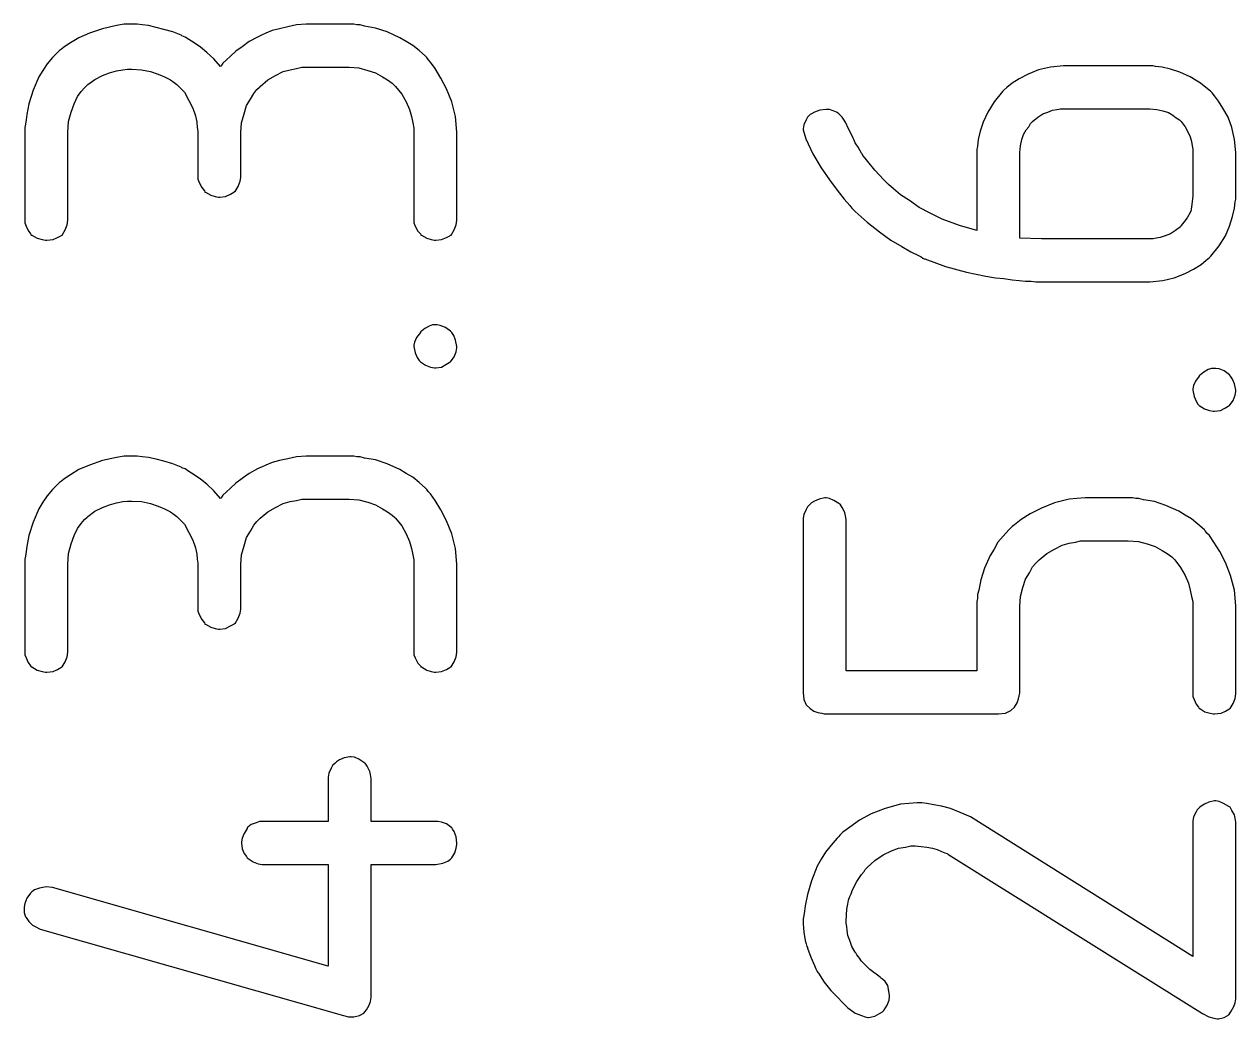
# Model space of a CAD drawing. Header units: inches. Extents: x 0 to 594, y -420 to 0.
# Drawn here: x 161.563 to 165.062, y -63.468 to -60.595 of the extents above; entities that cross this region are included whole.
import ezdxf

# ---------------------------------------------------------------- set-up
doc = ezdxf.new("R2010")
doc.units = ezdxf.units.IN
doc.header["$MEASUREMENT"] = 0

msp = doc.modelspace()

# ---------------------------------------------------------------- linework, layer by layer
at = {"color": 18, "true_color": 0x000000}
for p, q in [((161.7885, -60.6075), (161.7514, -60.6205)), ((161.8292, -60.5982), (161.7885, -60.6075)), ((161.8514, -60.5945), (161.8292, -60.5982)), ((161.8755, -60.5945), (161.8514, -60.5945)), ((161.8792, -60.5945), (161.8755, -60.5945)), ((161.8884, -60.5945), (161.8792, -60.5945)), ((161.9033, -60.5964), (161.8884, -60.5945)), ((161.9218, -60.5982), (161.9033, -60.5964)), ((161.944, -60.6038), (161.9218, -60.5982)), ((161.9662, -60.6094), (161.944, -60.6038)), ((161.9921, -60.6168), (161.9662, -60.6094)), ((162.0162, -60.626), (161.9921, -60.6168)), ((162.2791, -60.6131), (162.2606, -60.6205)), ((162.2995, -60.6075), (162.2791, -60.6131)), ((162.3236, -60.602), (162.2995, -60.6075)), ((162.3495, -60.5964), (162.3236, -60.602)), ((162.3773, -60.5945), (162.3495, -60.5964)), ((162.5013, -60.5945), (162.3773, -60.5945)), ((162.5032, -60.5945), (162.5013, -60.5945)), ((162.5069, -60.5945), (162.5032, -60.5945)), ((162.5143, -60.5945), (162.5069, -60.5945)), ((162.5236, -60.5964), (162.5143, -60.5945)), ((162.5328, -60.5964), (162.5236, -60.5964)), ((162.5458, -60.6001), (162.5328, -60.5964)), ((162.5773, -60.6057), (162.5458, -60.6001)), ((162.6106, -60.6168), (162.5773, -60.6057)), ((162.6476, -60.6334), (162.6106, -60.6168)), ((161.6959, -60.6482), (161.6774, -60.6612)), ((161.7199, -60.6334), (161.6959, -60.6482)), ((161.7514, -60.6205), (161.7199, -60.6334)), ((162.0181, -60.6279), (162.0162, -60.626)), ((162.0273, -60.6316), (162.0181, -60.6279)), ((162.0384, -60.639), (162.0273, -60.6316)), ((162.0532, -60.6482), (162.0384, -60.639)), ((162.0718, -60.6612), (162.0532, -60.6482)), ((162.2125, -60.6445), (162.1921, -60.6594)), ((162.2366, -60.6316), (162.2125, -60.6445)), ((162.2403, -60.6297), (162.2366, -60.6316)), ((162.2477, -60.626), (162.2403, -60.6297)), ((162.2606, -60.6205), (162.2477, -60.626)), ((162.6661, -60.6445), (162.6476, -60.6334)), ((162.6847, -60.6556), (162.6661, -60.6445)), ((161.6607, -60.6742), (161.644, -60.6908)), ((161.6625, -60.6723), (161.6607, -60.6742)), ((161.6644, -60.6705), (161.6625, -60.6723)), ((161.67, -60.6668), (161.6644, -60.6705)), ((161.6774, -60.6612), (161.67, -60.6668)), ((162.0903, -60.676), (162.0718, -60.6612)), ((162.1106, -60.6945), (162.0903, -60.676)), ((162.1588, -60.6871), (162.1458, -60.6982)), ((162.1736, -60.6723), (162.1588, -60.6871)), ((162.1921, -60.6594), (162.1736, -60.6723)), ((162.7032, -60.6705), (162.6847, -60.6556)), ((162.7217, -60.6871), (162.7032, -60.6705)), ((162.7235, -60.689), (162.7217, -60.6871)), ((161.6292, -60.7093), (161.6163, -60.7279)), ((161.644, -60.6908), (161.6292, -60.7093)), ((162.1292, -60.7168), (162.1106, -60.6945)), ((162.131, -60.7149), (162.1292, -60.7168)), ((162.1366, -60.7075), (162.131, -60.7149)), ((162.1458, -60.6982), (162.1366, -60.7075)), ((162.331, -60.726), (162.3495, -60.7223)), ((162.3495, -60.7223), (162.3643, -60.7186)), ((162.3643, -60.7186), (162.3736, -60.7186)), ((162.3736, -60.7186), (162.3773, -60.7186)), ((162.3773, -60.7186), (162.5013, -60.7186)), ((162.5013, -60.7186), (162.5291, -60.7205)), ((162.5291, -60.7205), (162.555, -60.7279)), ((162.7254, -60.6908), (162.7235, -60.689)), ((162.7291, -60.6964), (162.7254, -60.6908)), ((162.7365, -60.7038), (162.7291, -60.6964)), ((162.7495, -60.7223), (162.7365, -60.7038)), ((162.7661, -60.7501), (162.7495, -60.7223)), ((164.5273, -60.7186), (164.4921, -60.726)), ((164.5643, -60.7149), (164.5273, -60.7186)), ((164.8143, -60.7149), (164.5643, -60.7149)), ((164.8162, -60.7149), (164.8143, -60.7149)), ((164.818, -60.7149), (164.8162, -60.7149)), ((164.8236, -60.7149), (164.818, -60.7149)), ((164.831, -60.7167), (164.8236, -60.7149)), ((164.8495, -60.7186), (164.831, -60.7167)), ((164.8736, -60.7242), (164.8495, -60.7186)), ((161.6051, -60.7464), (161.5885, -60.7853)), ((161.6163, -60.7279), (161.6051, -60.7464)), ((161.7459, -60.7686), (161.7662, -60.7538)), ((161.7662, -60.7538), (161.7885, -60.7427)), ((161.7885, -60.7427), (161.8088, -60.7353)), ((161.8088, -60.7353), (161.8292, -60.7297)), ((161.8292, -60.7297), (161.8477, -60.726)), ((161.8477, -60.726), (161.8607, -60.7242)), ((161.8607, -60.7242), (161.8699, -60.7242)), ((161.8699, -60.7242), (161.8736, -60.7242)), ((161.8736, -60.7242), (161.9014, -60.726)), ((161.9014, -60.726), (161.9273, -60.7316)), ((161.9273, -60.7316), (161.9496, -60.739)), ((161.9496, -60.739), (161.9681, -60.7464)), ((161.9681, -60.7464), (161.9847, -60.7556)), ((161.9847, -60.7556), (161.9958, -60.763)), ((162.244, -60.7742), (162.2662, -60.7556)), ((162.2662, -60.7556), (162.2884, -60.7427)), ((162.2884, -60.7427), (162.3106, -60.7316)), ((162.3106, -60.7316), (162.331, -60.726)), ((162.555, -60.7279), (162.5773, -60.7353)), ((162.5773, -60.7353), (162.5976, -60.7464)), ((162.5976, -60.7464), (162.6124, -60.7556)), ((162.6124, -60.7556), (162.6254, -60.7649)), ((162.7828, -60.7816), (162.7661, -60.7501)), ((164.4366, -60.7519), (164.4162, -60.7649)), ((164.4625, -60.739), (164.4366, -60.7519)), ((164.4921, -60.726), (164.4625, -60.739)), ((164.9013, -60.7334), (164.8736, -60.7242)), ((164.931, -60.7464), (164.9013, -60.7334)), ((164.9606, -60.7649), (164.931, -60.7464)), ((161.5885, -60.7853), (161.5755, -60.8241)), ((161.7162, -60.8038), (161.7274, -60.789)), ((161.7274, -60.789), (161.7366, -60.7779)), ((161.7366, -60.7779), (161.744, -60.7705)), ((161.744, -60.7705), (161.7459, -60.7686)), ((161.9958, -60.763), (162.0033, -60.7686)), ((162.0033, -60.7686), (162.0051, -60.7705)), ((162.0051, -60.7705), (162.0255, -60.7908)), ((162.0255, -60.7908), (162.0384, -60.8149)), ((162.2255, -60.7945), (162.2347, -60.7834)), ((162.2347, -60.7834), (162.2421, -60.776)), ((162.2421, -60.776), (162.244, -60.7742)), ((162.6254, -60.7649), (162.6328, -60.7723)), ((162.6328, -60.7723), (162.6347, -60.7742)), ((162.6347, -60.7742), (162.6532, -60.7964)), ((162.7976, -60.8186), (162.7828, -60.7816)), ((164.3884, -60.789), (164.3643, -60.8186)), ((164.3921, -60.7853), (164.3884, -60.789)), ((164.4014, -60.7778), (164.3921, -60.7853)), ((164.4162, -60.7649), (164.4014, -60.7778)), ((164.9902, -60.789), (164.9606, -60.7649)), ((164.9939, -60.7927), (164.9902, -60.789)), ((161.5755, -60.8241), (161.57, -60.8556)), ((161.6977, -60.8482), (161.707, -60.8241)), ((161.707, -60.8241), (161.7162, -60.8038)), ((162.0384, -60.8149), (162.0495, -60.8371)), ((162.2051, -60.8297), (162.2162, -60.8112)), ((162.2162, -60.8112), (162.2255, -60.7945)), ((162.6532, -60.7964), (162.6661, -60.8186)), ((162.6661, -60.8186), (162.6754, -60.8408)), ((162.8087, -60.8612), (162.7976, -60.8186)), ((164.3643, -60.8186), (164.3458, -60.8482)), ((165.0013, -60.8019), (164.9939, -60.7927)), ((165.0124, -60.8167), (165.0013, -60.8019)), ((165.0254, -60.8371), (165.0124, -60.8167)), ((161.57, -60.8556), (161.5681, -60.8704)), ((161.6903, -60.876), (161.6977, -60.8482)), ((162.0495, -60.8371), (162.057, -60.8593)), ((162.057, -60.8593), (162.0607, -60.8778)), ((162.1903, -60.8797), (162.1977, -60.8538)), ((162.1977, -60.8538), (162.2051, -60.8297)), ((162.6754, -60.8408), (162.681, -60.8612)), ((162.681, -60.8612), (162.6847, -60.8797)), ((162.8106, -60.8834), (162.8087, -60.8612)), ((163.8329, -60.8556), (163.8255, -60.863)), ((163.8366, -60.8538), (163.8329, -60.8556)), ((163.8459, -60.8482), (163.8366, -60.8538)), ((163.8607, -60.8427), (163.8459, -60.8482)), ((163.8792, -60.8408), (163.8607, -60.8427)), ((163.8811, -60.8408), (163.8792, -60.8408)), ((163.8885, -60.8408), (163.8811, -60.8408)), ((163.8996, -60.8445), (163.8885, -60.8408)), ((163.9088, -60.8482), (163.8996, -60.8445)), ((163.9107, -60.8501), (163.9088, -60.8482)), ((163.9162, -60.8538), (163.9107, -60.8501)), ((163.9255, -60.863), (163.9162, -60.8538)), ((164.3458, -60.8482), (164.3329, -60.8778)), ((164.4903, -60.863), (164.5051, -60.8538)), ((164.5051, -60.8538), (164.5199, -60.8482)), ((164.5199, -60.8482), (164.5328, -60.8427)), ((164.5328, -60.8427), (164.5458, -60.8408)), ((164.5458, -60.8408), (164.5551, -60.839)), ((164.5551, -60.839), (164.5625, -60.839)), ((164.5625, -60.839), (164.5643, -60.839)), ((164.5643, -60.839), (164.8143, -60.839)), ((164.8143, -60.839), (164.8347, -60.8408)), ((164.8347, -60.8408), (164.8513, -60.8445)), ((164.8513, -60.8445), (164.868, -60.8501)), ((164.868, -60.8501), (164.881, -60.8575)), ((164.881, -60.8575), (164.8902, -60.8649)), ((165.0402, -60.863), (165.0254, -60.8371)), ((161.5663, -60.8834), (161.5644, -60.8927)), ((161.5644, -60.8927), (161.5644, -61.1686)), ((161.5644, -60.8927), (161.5644, -60.8927)), ((161.5681, -60.8704), (161.5663, -60.8834)), ((161.6885, -60.9075), (161.6903, -60.876)), ((162.0607, -60.8778), (162.0625, -60.8927)), ((162.0625, -60.8927), (162.0644, -60.9038)), ((162.1884, -60.9075), (162.1903, -60.8797)), ((162.6847, -60.8797), (162.6884, -60.8945)), ((162.6884, -60.8945), (162.6884, -61.1686)), ((162.8124, -60.9075), (162.8106, -60.8834)), ((163.8144, -60.8852), (163.8126, -60.8964)), ((163.8126, -60.8964), (163.8126, -60.9001)), ((163.8126, -60.8964), (163.8126, -60.8964)), ((163.8218, -60.8704), (163.8144, -60.8852)), ((163.8255, -60.863), (163.8218, -60.8704)), ((163.9348, -60.8778), (163.9255, -60.863)), ((163.9348, -60.8797), (163.9348, -60.8778)), ((163.9366, -60.8815), (163.9348, -60.8797)), ((163.9422, -60.8927), (163.9366, -60.8815)), ((163.9496, -60.9075), (163.9422, -60.8927)), ((164.3329, -60.8778), (164.3236, -60.9038)), ((164.4569, -60.9001), (164.4643, -60.8908)), ((164.4643, -60.8908), (164.4699, -60.8815)), ((164.4699, -60.8815), (164.4736, -60.8778)), ((164.4736, -60.8778), (164.4754, -60.876)), ((164.4754, -60.876), (164.4903, -60.863)), ((164.8902, -60.8649), (164.8995, -60.8704)), ((164.8995, -60.8704), (164.9032, -60.8741)), ((164.9032, -60.8741), (164.905, -60.876)), ((164.905, -60.876), (164.9161, -60.8908)), ((164.9161, -60.8908), (164.9235, -60.9056)), ((165.0513, -60.8927), (165.0402, -60.863)), ((165.0587, -60.9278), (165.0513, -60.8927)), ((161.6885, -61.1612), (161.6885, -60.9075)), ((162.0644, -60.9038), (162.0644, -61.0426)), ((162.1884, -61.0371), (162.1884, -60.9075)), ((162.8124, -61.1612), (162.8124, -60.9075)), ((163.8126, -60.9001), (163.82, -60.926)), ((163.82, -60.926), (163.8403, -60.9686)), ((163.957, -60.9241), (163.9496, -60.9075)), ((163.9588, -60.9278), (163.957, -60.9241)), ((163.9625, -60.9371), (163.9588, -60.9278)), ((164.3181, -60.9278), (164.3162, -60.9482)), ((164.3236, -60.9038), (164.3181, -60.9278)), ((164.4403, -60.9463), (164.444, -60.9278)), ((164.444, -60.9278), (164.4495, -60.913)), ((164.4495, -60.913), (164.4569, -60.9001)), ((164.9235, -60.9056), (164.931, -60.9204)), ((164.931, -60.9204), (164.9347, -60.9334)), ((165.0624, -60.9649), (165.0587, -60.9278)), ((163.9718, -60.9501), (163.9625, -60.9371)), ((163.9811, -60.9667), (163.9718, -60.9501)), ((163.9829, -60.9686), (163.9811, -60.9667)), ((164.3162, -60.9482), (164.3144, -60.9556)), ((164.3144, -60.9556), (164.3144, -61.1908)), ((164.4384, -60.9649), (164.4403, -60.9463)), ((164.4384, -61.213), (164.4384, -60.9649)), ((164.4403, -60.9463), (164.4403, -60.9463)), ((164.9347, -60.9334), (164.9365, -60.9463)), ((164.9365, -60.9463), (164.9384, -60.9556)), ((164.9384, -60.9556), (164.9384, -61.0908)), ((165.0624, -61.1), (165.0624, -60.9649)), ((163.8403, -60.9686), (163.8644, -61.0093)), ((163.9848, -60.9741), (163.9829, -60.9686)), ((163.9922, -60.9815), (163.9848, -60.9741)), ((163.9996, -60.9908), (163.9922, -60.9815)), ((164.0199, -61.0167), (163.9996, -60.9908)), ((162.1866, -61.0482), (162.1884, -61.0371)), ((163.8644, -61.0093), (163.8885, -61.0445)), ((164.0459, -61.0445), (164.0199, -61.0167)), ((162.0644, -61.0426), (162.0681, -61.0519)), ((162.0681, -61.0519), (162.0755, -61.0667)), ((162.0755, -61.0667), (162.0829, -61.076)), ((162.1718, -61.0778), (162.181, -61.063)), ((162.181, -61.063), (162.1866, -61.0482)), ((163.8885, -61.0445), (163.9107, -61.0741)), ((164.0496, -61.0482), (164.0459, -61.0445)), ((164.0588, -61.0574), (164.0496, -61.0482)), ((164.0736, -61.0704), (164.0588, -61.0574)), ((164.094, -61.0871), (164.0736, -61.0704)), ((162.0829, -61.076), (162.0847, -61.0797)), ((162.0847, -61.0797), (162.0866, -61.0797)), ((162.0866, -61.0797), (162.1014, -61.0889)), ((162.1014, -61.0889), (162.1144, -61.0926)), ((162.1144, -61.0926), (162.1236, -61.0945)), ((162.1236, -61.0945), (162.1255, -61.0945)), ((162.1255, -61.0945), (162.1273, -61.0945)), ((162.1273, -61.0945), (162.144, -61.0926)), ((162.144, -61.0926), (162.1588, -61.0852)), ((162.1588, -61.0852), (162.1681, -61.0797)), ((162.1681, -61.0797), (162.1699, -61.0778)), ((162.1699, -61.0778), (162.1718, -61.0778)), ((163.9107, -61.0741), (163.9311, -61.1)), ((163.9311, -61.1), (163.9477, -61.1186)), ((164.1199, -61.1037), (164.094, -61.0871)), ((164.1477, -61.1241), (164.1199, -61.1037)), ((164.9365, -61.1074), (164.9347, -61.1223)), ((164.9384, -61.0908), (164.9365, -61.1074)), ((165.0587, -61.126), (165.0606, -61.1074)), ((165.0606, -61.1074), (165.0624, -61.1)), ((163.9477, -61.1186), (163.9533, -61.126)), ((163.9533, -61.126), (163.9588, -61.1315)), ((163.9588, -61.1315), (163.9607, -61.1334)), ((163.9607, -61.1334), (163.9625, -61.1352)), ((163.9625, -61.1352), (163.9977, -61.1667)), ((164.1792, -61.1408), (164.1477, -61.1241)), ((164.2144, -61.1574), (164.1792, -61.1408)), ((164.931, -61.1389), (164.9217, -61.1537)), ((164.9328, -61.1352), (164.931, -61.1371)), ((164.931, -61.1371), (164.931, -61.1389)), ((164.9347, -61.1223), (164.9328, -61.1352)), ((165.0532, -61.15), (165.0587, -61.126)), ((161.5644, -61.1686), (161.5681, -61.1778)), ((161.6811, -61.1889), (161.6866, -61.1741)), ((161.6866, -61.1741), (161.6885, -61.1612)), ((162.6884, -61.1686), (162.6921, -61.1778)), ((162.805, -61.1889), (162.8106, -61.1741)), ((162.8106, -61.1741), (162.8124, -61.1612)), ((163.9977, -61.1667), (164.0329, -61.1945)), ((164.2644, -61.176), (164.2144, -61.1574)), ((164.3144, -61.1908), (164.2644, -61.176)), ((164.905, -61.176), (164.9032, -61.1797)), ((164.9124, -61.1667), (164.905, -61.176)), ((164.9217, -61.1537), (164.9124, -61.1667)), ((165.0439, -61.1778), (165.0532, -61.15)), ((161.5681, -61.1778), (161.5737, -61.1908)), ((161.5737, -61.1908), (161.5811, -61.2)), ((161.5811, -61.2), (161.5829, -61.2037)), ((161.5829, -61.2037), (161.5848, -61.2037)), ((161.5848, -61.2037), (161.5996, -61.213)), ((161.6459, -61.2167), (161.6588, -61.2111)), ((161.6588, -61.2111), (161.6681, -61.2056)), ((161.6681, -61.2056), (161.6718, -61.2037)), ((161.6718, -61.2037), (161.6811, -61.1889)), ((162.6921, -61.1778), (162.6995, -61.1926)), ((162.6995, -61.1926), (162.7069, -61.2)), ((162.7069, -61.2), (162.7087, -61.2037)), ((162.7087, -61.2037), (162.7106, -61.2037)), ((162.7106, -61.2037), (162.7254, -61.213)), ((162.768, -61.2167), (162.7828, -61.2111)), ((162.7828, -61.2111), (162.7921, -61.2056)), ((162.7921, -61.2056), (162.7939, -61.2037)), ((162.7939, -61.2037), (162.7958, -61.2037)), ((162.7958, -61.2037), (162.805, -61.1889)), ((164.0329, -61.1945), (164.0662, -61.2185)), ((164.8439, -61.2111), (164.8328, -61.213)), ((164.8587, -61.2056), (164.8439, -61.2111)), ((164.8736, -61.2), (164.8587, -61.2056)), ((164.8884, -61.1908), (164.8736, -61.2)), ((164.9032, -61.1797), (164.8884, -61.1908)), ((165.0143, -61.2352), (165.0328, -61.2056)), ((165.0328, -61.2056), (165.0439, -61.1778)), ((161.5996, -61.213), (161.6144, -61.2167)), ((161.6144, -61.2167), (161.6237, -61.2186)), ((161.6237, -61.2186), (161.6255, -61.2186)), ((161.6255, -61.2186), (161.6274, -61.2186)), ((161.6274, -61.2186), (161.6459, -61.2167)), ((162.7254, -61.213), (162.7384, -61.2167)), ((162.7384, -61.2167), (162.7476, -61.2186)), ((162.7476, -61.2186), (162.7495, -61.2186)), ((162.7495, -61.2186), (162.7513, -61.2186)), ((162.7513, -61.2186), (162.768, -61.2167)), ((164.0662, -61.2185), (164.0977, -61.2371)), ((164.0977, -61.2371), (164.1236, -61.2519)), ((164.5014, -61.2148), (164.4384, -61.213)), ((164.8143, -61.2148), (164.5014, -61.2148)), ((164.8162, -61.2148), (164.8143, -61.2148)), ((164.8236, -61.2148), (164.8162, -61.2148)), ((164.8328, -61.213), (164.8236, -61.2148)), ((164.9902, -61.2648), (165.0143, -61.2352)), ((164.1236, -61.2519), (164.1458, -61.263)), ((164.1458, -61.263), (164.1533, -61.2667)), ((164.1533, -61.2667), (164.1588, -61.2704)), ((164.1588, -61.2704), (164.1625, -61.2722)), ((164.1625, -61.2722), (164.1644, -61.2722)), ((164.1644, -61.2722), (164.2236, -61.2945)), ((164.9624, -61.2889), (164.9772, -61.2759)), ((164.9772, -61.2759), (164.9865, -61.2685)), ((164.9865, -61.2685), (164.9902, -61.2648)), ((164.2236, -61.2945), (164.2847, -61.3111)), ((164.2847, -61.3111), (164.3403, -61.3222)), ((164.8847, -61.3278), (164.9161, -61.3148)), ((164.9161, -61.3148), (164.9402, -61.3019)), ((164.9402, -61.3019), (164.9624, -61.2889)), ((164.3403, -61.3222), (164.368, -61.3278)), ((164.368, -61.3278), (164.3921, -61.3296)), ((164.3921, -61.3296), (164.4162, -61.3333)), ((164.4162, -61.3333), (164.4366, -61.3352)), ((164.4366, -61.3352), (164.4551, -61.337)), ((164.4551, -61.337), (164.4717, -61.337)), ((164.4717, -61.337), (164.4847, -61.3389)), ((164.4847, -61.3389), (164.494, -61.3389)), ((164.494, -61.3389), (164.4995, -61.3389)), ((164.4995, -61.3389), (164.5014, -61.3389)), ((164.5014, -61.3389), (164.8143, -61.3389)), ((164.8143, -61.3389), (164.8513, -61.3352)), ((164.8513, -61.3352), (164.8847, -61.3278)), ((162.7069, -61.4852), (162.6958, -61.5)), ((162.7106, -61.4815), (162.7069, -61.4833)), ((162.7069, -61.4833), (162.7069, -61.4852)), ((162.7198, -61.4741), (162.7106, -61.4815)), ((162.7328, -61.4667), (162.7198, -61.4741)), ((162.7421, -61.463), (162.7328, -61.4667)), ((162.7513, -61.463), (162.7421, -61.463)), ((162.7532, -61.463), (162.7513, -61.463)), ((162.755, -61.463), (162.7532, -61.463)), ((162.7643, -61.4648), (162.755, -61.463)), ((162.7791, -61.4704), (162.7643, -61.4648)), ((162.7939, -61.4815), (162.7791, -61.4704)), ((162.7976, -61.4852), (162.7939, -61.4815)), ((162.8032, -61.4944), (162.7976, -61.4852)), ((162.6902, -61.513), (162.6884, -61.5222)), ((162.6884, -61.5222), (162.6884, -61.5259)), ((162.6884, -61.5222), (162.6884, -61.5222)), ((162.6884, -61.5259), (162.6921, -61.5444)), ((162.6958, -61.5), (162.6902, -61.513)), ((162.8087, -61.5074), (162.8032, -61.4944)), ((162.8124, -61.5259), (162.8087, -61.5074)), ((162.8124, -61.5296), (162.8124, -61.5259)), ((162.6921, -61.5444), (162.6976, -61.5574)), ((162.6976, -61.5574), (162.7032, -61.5667)), ((162.7939, -61.5704), (162.805, -61.5556)), ((162.805, -61.5556), (162.8106, -61.5407)), ((162.8106, -61.5407), (162.8124, -61.5296)), ((162.7032, -61.5667), (162.7069, -61.5704)), ((162.7069, -61.5704), (162.7217, -61.5796)), ((162.7217, -61.5796), (162.7365, -61.5852)), ((162.7365, -61.5852), (162.7476, -61.587)), ((162.7476, -61.587), (162.7495, -61.587)), ((162.7495, -61.587), (162.7513, -61.587)), ((162.7513, -61.587), (162.768, -61.5852)), ((162.768, -61.5852), (162.7809, -61.5778)), ((162.7809, -61.5778), (162.7902, -61.5722)), ((162.7902, -61.5722), (162.7939, -61.5704)), ((164.9828, -61.5926), (164.9698, -61.6)), ((164.9921, -61.5889), (164.9828, -61.5926)), ((165.0013, -61.5889), (164.9921, -61.5889)), ((165.0032, -61.5889), (165.0013, -61.5889)), ((165.005, -61.5889), (165.0032, -61.5889)), ((165.0143, -61.5907), (165.005, -61.5889)), ((165.0291, -61.5963), (165.0143, -61.5907)), ((165.0439, -61.6074), (165.0291, -61.5963)), ((164.9458, -61.6259), (164.9402, -61.6389)), ((164.9569, -61.6111), (164.9458, -61.6259)), ((164.9606, -61.6074), (164.9569, -61.6093)), ((164.9569, -61.6093), (164.9569, -61.6111)), ((164.9698, -61.6), (164.9606, -61.6074)), ((165.0476, -61.6111), (165.0439, -61.6074)), ((165.0532, -61.6204), (165.0476, -61.6111)), ((165.0587, -61.6333), (165.0532, -61.6204)), ((164.9402, -61.6389), (164.9384, -61.6481)), ((164.9384, -61.6481), (164.9384, -61.6518)), ((164.9384, -61.6481), (164.9384, -61.6481)), ((164.9384, -61.6518), (164.9421, -61.6704)), ((165.055, -61.6815), (165.0606, -61.6667)), ((165.0624, -61.6518), (165.0587, -61.6333)), ((165.0606, -61.6667), (165.0624, -61.6556)), ((165.0624, -61.6556), (165.0624, -61.6518)), ((164.9421, -61.6704), (164.9476, -61.6833)), ((164.9476, -61.6833), (164.9532, -61.6926)), ((164.9532, -61.6926), (164.9569, -61.6963)), ((164.9569, -61.6963), (164.9717, -61.7055)), ((165.0309, -61.7037), (165.0402, -61.6981)), ((165.0402, -61.6981), (165.0439, -61.6963)), ((165.0439, -61.6963), (165.055, -61.6815)), ((164.9717, -61.7055), (164.9865, -61.7111)), ((164.9865, -61.7111), (164.9976, -61.713)), ((164.9976, -61.713), (164.9995, -61.713)), ((164.9995, -61.713), (165.0013, -61.713)), ((165.0013, -61.713), (165.018, -61.7111)), ((165.018, -61.7111), (165.0309, -61.7037)), ((161.8514, -61.8426), (161.8292, -61.8463)), ((161.8755, -61.8426), (161.8514, -61.8426)), ((161.8792, -61.8426), (161.8755, -61.8426)), ((161.8884, -61.8426), (161.8792, -61.8426)), ((161.9033, -61.8444), (161.8884, -61.8426)), ((162.3773, -61.8426), (162.3495, -61.8444)), ((162.5013, -61.8426), (162.3773, -61.8426)), ((162.5032, -61.8426), (162.5013, -61.8426)), ((162.5069, -61.8426), (162.5032, -61.8426)), ((162.5143, -61.8426), (162.5069, -61.8426)), ((162.5236, -61.8444), (162.5143, -61.8426)), ((161.7514, -61.8685), (161.7199, -61.8814)), ((161.7885, -61.8555), (161.7514, -61.8685)), ((161.8292, -61.8463), (161.7885, -61.8555)), ((161.9218, -61.8463), (161.9033, -61.8444)), ((161.944, -61.8518), (161.9218, -61.8463)), ((161.9662, -61.8574), (161.944, -61.8518)), ((161.9921, -61.8648), (161.9662, -61.8574)), ((162.0162, -61.874), (161.9921, -61.8648)), ((162.0181, -61.8759), (162.0162, -61.874)), ((162.0273, -61.8796), (162.0181, -61.8759)), ((162.2477, -61.874), (162.2403, -61.8777)), ((162.2606, -61.8685), (162.2477, -61.874)), ((162.2791, -61.8611), (162.2606, -61.8685)), ((162.2995, -61.8555), (162.2791, -61.8611)), ((162.3236, -61.85), (162.2995, -61.8555)), ((162.3495, -61.8444), (162.3236, -61.85)), ((162.5328, -61.8444), (162.5236, -61.8444)), ((162.5458, -61.8481), (162.5328, -61.8444)), ((162.5773, -61.8537), (162.5458, -61.8481)), ((162.6106, -61.8648), (162.5773, -61.8537)), ((162.6476, -61.8814), (162.6106, -61.8648)), ((161.6774, -61.9092), (161.67, -61.9148)), ((161.6959, -61.8963), (161.6774, -61.9092)), ((161.7199, -61.8814), (161.6959, -61.8963)), ((162.0384, -61.887), (162.0273, -61.8796)), ((162.0532, -61.8963), (162.0384, -61.887)), ((162.0718, -61.9092), (162.0532, -61.8963)), ((162.0903, -61.924), (162.0718, -61.9092)), ((162.1921, -61.9074), (162.1736, -61.9203)), ((162.2125, -61.8926), (162.1921, -61.9074)), ((162.2366, -61.8796), (162.2125, -61.8926)), ((162.2403, -61.8777), (162.2366, -61.8796)), ((162.6661, -61.8926), (162.6476, -61.8814)), ((162.6847, -61.9037), (162.6661, -61.8926)), ((162.7032, -61.9185), (162.6847, -61.9037)), ((161.644, -61.9388), (161.6292, -61.9574)), ((161.6607, -61.9222), (161.644, -61.9388)), ((161.6625, -61.9203), (161.6607, -61.9222)), ((161.6644, -61.9185), (161.6625, -61.9203)), ((161.67, -61.9148), (161.6644, -61.9185)), ((162.1106, -61.9425), (162.0903, -61.924)), ((162.1292, -61.9648), (162.1106, -61.9425)), ((162.1458, -61.9463), (162.1366, -61.9555)), ((162.1588, -61.9351), (162.1458, -61.9463)), ((162.1736, -61.9203), (162.1588, -61.9351)), ((162.7217, -61.9351), (162.7032, -61.9185)), ((162.7235, -61.937), (162.7217, -61.9351)), ((162.7254, -61.9388), (162.7235, -61.937)), ((162.7291, -61.9444), (162.7254, -61.9388)), ((162.7365, -61.9518), (162.7291, -61.9444)), ((161.6163, -61.9759), (161.6051, -61.9944)), ((161.6292, -61.9574), (161.6163, -61.9759)), ((161.8088, -61.9833), (161.8292, -61.9777)), ((161.8292, -61.9777), (161.8477, -61.974)), ((161.8477, -61.974), (161.8607, -61.9722)), ((161.8607, -61.9722), (161.8699, -61.9722)), ((161.8699, -61.9722), (161.8736, -61.9722)), ((161.8736, -61.9722), (161.9014, -61.974)), ((161.9014, -61.974), (161.9273, -61.9796)), ((161.9273, -61.9796), (161.9496, -61.987)), ((162.131, -61.9629), (162.1292, -61.9648)), ((162.1366, -61.9555), (162.131, -61.9629)), ((162.2884, -61.9907), (162.3106, -61.9796)), ((162.3106, -61.9796), (162.331, -61.974)), ((162.331, -61.974), (162.3495, -61.9703)), ((162.3495, -61.9703), (162.3643, -61.9666)), ((162.3643, -61.9666), (162.3736, -61.9666)), ((162.3736, -61.9666), (162.3773, -61.9666)), ((162.3773, -61.9666), (162.5013, -61.9666)), ((162.5013, -61.9666), (162.5291, -61.9685)), ((162.5291, -61.9685), (162.555, -61.9759)), ((162.555, -61.9759), (162.5773, -61.9833)), ((162.7495, -61.9703), (162.7365, -61.9518)), ((162.7661, -61.9981), (162.7495, -61.9703)), ((163.8329, -61.9814), (163.8255, -61.9888)), ((163.8366, -61.9777), (163.8329, -61.9814)), ((163.8459, -61.9722), (163.8366, -61.9777)), ((163.8588, -61.9666), (163.8459, -61.9722)), ((163.8755, -61.9629), (163.8588, -61.9666)), ((163.8792, -61.9629), (163.8755, -61.9629)), ((163.8885, -61.9648), (163.8792, -61.9629)), ((163.9014, -61.9703), (163.8885, -61.9648)), ((163.9162, -61.9796), (163.9014, -61.9703)), ((163.9199, -61.9814), (163.9162, -61.9796)), ((163.9255, -61.9907), (163.9199, -61.9814)), ((164.5384, -61.9777), (164.5014, -61.9926)), ((164.581, -61.9666), (164.5384, -61.9777)), ((164.6032, -61.9648), (164.581, -61.9666)), ((164.6273, -61.9629), (164.6032, -61.9648)), ((164.7513, -61.9629), (164.6273, -61.9629)), ((164.7532, -61.9629), (164.7513, -61.9629)), ((164.7569, -61.9629), (164.7532, -61.9629)), ((164.7643, -61.9629), (164.7569, -61.9629)), ((164.7736, -61.9648), (164.7643, -61.9629)), ((164.7828, -61.9648), (164.7736, -61.9648)), ((164.7958, -61.9685), (164.7828, -61.9648)), ((164.8273, -61.974), (164.7958, -61.9685)), ((164.8606, -61.9851), (164.8273, -61.974)), ((161.6051, -61.9944), (161.5885, -62.0333)), ((161.744, -62.0185), (161.7459, -62.0166)), ((161.7459, -62.0166), (161.7662, -62.0018)), ((161.7662, -62.0018), (161.7885, -61.9907)), ((161.7885, -61.9907), (161.8088, -61.9833)), ((161.9496, -61.987), (161.9681, -61.9944)), ((161.9681, -61.9944), (161.9847, -62.0037)), ((161.9847, -62.0037), (161.9958, -62.0111)), ((161.9958, -62.0111), (162.0033, -62.0166)), ((162.0033, -62.0166), (162.0051, -62.0185)), ((162.244, -62.0222), (162.2662, -62.0037)), ((162.2662, -62.0037), (162.2884, -61.9907)), ((162.5773, -61.9833), (162.5976, -61.9944)), ((162.5976, -61.9944), (162.6124, -62.0037)), ((162.6124, -62.0037), (162.6254, -62.0129)), ((162.6254, -62.0129), (162.6328, -62.0203)), ((162.7828, -62.0296), (162.7661, -61.9981)), ((163.8144, -62.0111), (163.8126, -62.0222)), ((163.8218, -61.9963), (163.8144, -62.0111)), ((163.8255, -61.9888), (163.8218, -61.9963)), ((163.9329, -62.0055), (163.9255, -61.9907)), ((163.9348, -62.0148), (163.9329, -62.0055)), ((163.9366, -62.0259), (163.9348, -62.0148)), ((164.468, -62.0092), (164.4421, -62.0259)), ((164.5014, -61.9926), (164.468, -62.0092)), ((164.8976, -62.0018), (164.8606, -61.9851)), ((164.9161, -62.0129), (164.8976, -62.0018)), ((164.9347, -62.024), (164.9161, -62.0129)), ((161.5885, -62.0333), (161.5755, -62.0722)), ((161.707, -62.0722), (161.7162, -62.0518)), ((161.7162, -62.0518), (161.7274, -62.037)), ((161.7274, -62.037), (161.7366, -62.0259)), ((161.7366, -62.0259), (161.744, -62.0185)), ((162.0051, -62.0185), (162.0255, -62.0388)), ((162.0255, -62.0388), (162.0384, -62.0629)), ((162.2162, -62.0592), (162.2255, -62.0425)), ((162.2255, -62.0425), (162.2347, -62.0314)), ((162.2347, -62.0314), (162.2421, -62.024)), ((162.2421, -62.024), (162.244, -62.0222)), ((162.6328, -62.0203), (162.6347, -62.0222)), ((162.6347, -62.0222), (162.6532, -62.0444)), ((162.6532, -62.0444), (162.6661, -62.0666)), ((162.7976, -62.0666), (162.7828, -62.0296)), ((163.8126, -62.0222), (163.8126, -62.5258)), ((163.8126, -62.0222), (163.8126, -62.0222)), ((163.9366, -62.4629), (163.9366, -62.0259)), ((164.4106, -62.0518), (164.4088, -62.0537)), ((164.4162, -62.0463), (164.4106, -62.0518)), ((164.4236, -62.0407), (164.4162, -62.0463)), ((164.4421, -62.0259), (164.4236, -62.0407)), ((164.9532, -62.0388), (164.9347, -62.024)), ((164.9717, -62.0555), (164.9532, -62.0388)), ((161.5755, -62.0722), (161.57, -62.1036)), ((161.6977, -62.0962), (161.707, -62.0722)), ((162.0384, -62.0629), (162.0495, -62.0851)), ((162.0495, -62.0851), (162.057, -62.1073)), ((162.1977, -62.1018), (162.2051, -62.0777)), ((162.2051, -62.0777), (162.2162, -62.0592)), ((162.6661, -62.0666), (162.6754, -62.0888)), ((162.8087, -62.1092), (162.7976, -62.0666)), ((164.3903, -62.074), (164.3755, -62.0907)), ((164.4069, -62.0555), (164.3903, -62.074)), ((164.4088, -62.0537), (164.4069, -62.0555)), ((164.5995, -62.0907), (164.6143, -62.087)), ((164.6143, -62.087), (164.6236, -62.087)), ((164.6236, -62.087), (164.6273, -62.087)), ((164.6273, -62.087), (164.7513, -62.087)), ((164.7513, -62.087), (164.781, -62.0888)), ((164.9735, -62.0574), (164.9717, -62.0555)), ((164.9754, -62.0592), (164.9735, -62.0574)), ((164.9791, -62.0648), (164.9754, -62.0592)), ((164.9865, -62.0722), (164.9791, -62.0648)), ((164.9995, -62.0907), (164.9865, -62.0722)), ((161.5681, -62.1185), (161.5663, -62.1314)), ((161.57, -62.1036), (161.5681, -62.1185)), ((161.6903, -62.124), (161.6977, -62.0962)), ((162.057, -62.1073), (162.0607, -62.1259)), ((162.1903, -62.1277), (162.1977, -62.1018)), ((162.6754, -62.0888), (162.681, -62.1092)), ((162.681, -62.1092), (162.6847, -62.1277)), ((162.8106, -62.1314), (162.8087, -62.1092)), ((164.3643, -62.1111), (164.3532, -62.1296)), ((164.3755, -62.0907), (164.3643, -62.1111)), ((164.5162, -62.124), (164.5384, -62.1111)), ((164.5384, -62.1111), (164.5606, -62.0999)), ((164.5606, -62.0999), (164.581, -62.0944)), ((164.581, -62.0944), (164.5995, -62.0907)), ((164.781, -62.0888), (164.8069, -62.0962)), ((164.8069, -62.0962), (164.8291, -62.1037)), ((164.8291, -62.1037), (164.8495, -62.1148)), ((164.8495, -62.1148), (164.8643, -62.124)), ((165.0161, -62.1185), (164.9995, -62.0907)), ((165.0328, -62.1499), (165.0161, -62.1185)), ((161.5663, -62.1314), (161.5644, -62.1407)), ((161.5644, -62.1407), (161.5644, -62.4166)), ((161.5644, -62.1407), (161.5644, -62.1407)), ((161.6885, -62.1555), (161.6903, -62.124)), ((161.6885, -62.4092), (161.6885, -62.1555)), ((162.0607, -62.1259), (162.0625, -62.1407)), ((162.0625, -62.1407), (162.0644, -62.1518)), ((162.0644, -62.1518), (162.0644, -62.2907)), ((162.1884, -62.1555), (162.1903, -62.1277)), ((162.1884, -62.2851), (162.1884, -62.1555)), ((162.6847, -62.1277), (162.6884, -62.1425)), ((162.6884, -62.1425), (162.6884, -62.4166)), ((162.8124, -62.1555), (162.8106, -62.1314)), ((162.8124, -62.4092), (162.8124, -62.1555)), ((164.3532, -62.1296), (164.3366, -62.1666)), ((164.4754, -62.1629), (164.4847, -62.1518)), ((164.4847, -62.1518), (164.4921, -62.1444)), ((164.4921, -62.1444), (164.494, -62.1425)), ((164.494, -62.1425), (164.5162, -62.124)), ((164.8643, -62.124), (164.8773, -62.1333)), ((164.8773, -62.1333), (164.8847, -62.1407)), ((164.8847, -62.1407), (164.8865, -62.1425)), ((164.8865, -62.1425), (164.9032, -62.1648)), ((165.0476, -62.187), (165.0328, -62.1499)), ((164.3366, -62.1666), (164.3255, -62.1999)), ((164.4551, -62.1981), (164.4662, -62.1796)), ((164.4662, -62.1796), (164.4754, -62.1629)), ((164.9032, -62.1648), (164.9161, -62.187)), ((164.9161, -62.187), (164.9254, -62.2092)), ((165.0587, -62.2296), (165.0476, -62.187)), ((164.3255, -62.1999), (164.3199, -62.2296)), ((164.4403, -62.2481), (164.4477, -62.2222)), ((164.4477, -62.2222), (164.4551, -62.1981)), ((164.9254, -62.2092), (164.931, -62.2296)), ((164.3162, -62.2536), (164.3144, -62.2629)), ((164.3199, -62.2296), (164.3162, -62.2425)), ((164.3162, -62.2425), (164.3162, -62.2536)), ((164.4384, -62.2759), (164.4403, -62.2481)), ((164.931, -62.2296), (164.9347, -62.2481)), ((164.9347, -62.2481), (164.9384, -62.2629)), ((165.0606, -62.2518), (165.0587, -62.2296)), ((165.0624, -62.2759), (165.0606, -62.2518)), ((162.0644, -62.2907), (162.0681, -62.2999)), ((162.181, -62.311), (162.1866, -62.2962)), ((162.1866, -62.2962), (162.1884, -62.2851)), ((164.3144, -62.2629), (164.3144, -62.4629)), ((164.4384, -62.5277), (164.4384, -62.2759)), ((164.9384, -62.2629), (164.9384, -62.5369)), ((165.0624, -62.5295), (165.0624, -62.2759)), ((162.0681, -62.2999), (162.0755, -62.3147)), ((162.0755, -62.3147), (162.0829, -62.324)), ((162.0829, -62.324), (162.0847, -62.3277)), ((162.0847, -62.3277), (162.0866, -62.3277)), ((162.0866, -62.3277), (162.1014, -62.337)), ((162.1588, -62.3332), (162.1681, -62.3277)), ((162.1681, -62.3277), (162.1699, -62.3258)), ((162.1699, -62.3258), (162.1718, -62.3258)), ((162.1718, -62.3258), (162.181, -62.311)), ((162.1014, -62.337), (162.1144, -62.3407)), ((162.1144, -62.3407), (162.1236, -62.3425)), ((162.1236, -62.3425), (162.1255, -62.3425)), ((162.1255, -62.3425), (162.1273, -62.3425)), ((162.1273, -62.3425), (162.144, -62.3407)), ((162.144, -62.3407), (162.1588, -62.3332)), ((161.5644, -62.4166), (161.5681, -62.4258)), ((161.5681, -62.4258), (161.5737, -62.4388)), ((161.6718, -62.4518), (161.6811, -62.4369)), ((161.6811, -62.4369), (161.6866, -62.4221)), ((161.6866, -62.4221), (161.6885, -62.4092)), ((162.6884, -62.4166), (162.6921, -62.4258)), ((162.6921, -62.4258), (162.6995, -62.4406)), ((162.7958, -62.4518), (162.805, -62.4369)), ((162.805, -62.4369), (162.8106, -62.4221)), ((162.8106, -62.4221), (162.8124, -62.4092)), ((161.5737, -62.4388), (161.5811, -62.4481)), ((161.5811, -62.4481), (161.5829, -62.4518)), ((161.5829, -62.4518), (161.5848, -62.4518)), ((161.5848, -62.4518), (161.5996, -62.461)), ((161.5996, -62.461), (161.6144, -62.4647)), ((161.6144, -62.4647), (161.6237, -62.4666)), ((161.6237, -62.4666), (161.6255, -62.4666)), ((161.6255, -62.4666), (161.6274, -62.4666)), ((161.6274, -62.4666), (161.6459, -62.4647)), ((161.6459, -62.4647), (161.6588, -62.4592)), ((161.6588, -62.4592), (161.6681, -62.4536)), ((161.6681, -62.4536), (161.6718, -62.4518)), ((162.6995, -62.4406), (162.7069, -62.4481)), ((162.7069, -62.4481), (162.7087, -62.4518)), ((162.7087, -62.4518), (162.7106, -62.4518)), ((162.7106, -62.4518), (162.7254, -62.461)), ((162.7254, -62.461), (162.7384, -62.4647)), ((162.7384, -62.4647), (162.7476, -62.4666)), ((162.7476, -62.4666), (162.7495, -62.4666)), ((162.7495, -62.4666), (162.7513, -62.4666)), ((162.7513, -62.4666), (162.768, -62.4647)), ((162.768, -62.4647), (162.7828, -62.4592)), ((162.7828, -62.4592), (162.7921, -62.4536)), ((162.7921, -62.4536), (162.7939, -62.4518)), ((162.7939, -62.4518), (162.7958, -62.4518)), ((164.3144, -62.4629), (163.9366, -62.4629)), ((163.8126, -62.5258), (163.8144, -62.5462)), ((164.4347, -62.5443), (164.4366, -62.5351)), ((164.4366, -62.5351), (164.4384, -62.5277)), ((164.9384, -62.5369), (164.9421, -62.5462)), ((165.055, -62.5573), (165.0606, -62.5425)), ((165.0606, -62.5425), (165.0624, -62.5295)), ((163.8144, -62.5462), (163.8218, -62.561)), ((163.8218, -62.561), (163.8329, -62.5721)), ((163.8329, -62.5721), (163.844, -62.5795)), ((164.4125, -62.5777), (164.4236, -62.5684)), ((164.4236, -62.5684), (164.431, -62.5555)), ((164.431, -62.5555), (164.4347, -62.5443)), ((164.9421, -62.5462), (164.9476, -62.5592)), ((164.9476, -62.5592), (164.955, -62.5684)), ((164.955, -62.5684), (164.9569, -62.5721)), ((164.9569, -62.5721), (164.9587, -62.5721)), ((164.9587, -62.5721), (164.9735, -62.5814)), ((165.0328, -62.5795), (165.0421, -62.574)), ((165.0421, -62.574), (165.0458, -62.5721)), ((165.0458, -62.5721), (165.055, -62.5573)), ((163.844, -62.5795), (163.8551, -62.5832)), ((163.8551, -62.5832), (163.8662, -62.5851)), ((163.8662, -62.5851), (163.8737, -62.5869)), ((163.8737, -62.5869), (163.8755, -62.5869)), ((163.8755, -62.5869), (164.3773, -62.5869)), ((164.3773, -62.5869), (164.3977, -62.5851)), ((164.3977, -62.5851), (164.4125, -62.5777)), ((164.9735, -62.5814), (164.9884, -62.5851)), ((164.9884, -62.5851), (164.9976, -62.5869)), ((164.9976, -62.5869), (164.9995, -62.5869)), ((164.9995, -62.5869), (165.0013, -62.5869)), ((165.0013, -62.5869), (165.0198, -62.5851)), ((165.0198, -62.5851), (165.0328, -62.5795)), ((162.4865, -62.7147), (162.4736, -62.7203)), ((162.5032, -62.711), (162.4865, -62.7147)), ((162.5069, -62.711), (162.5032, -62.711)), ((162.5162, -62.7128), (162.5069, -62.711)), ((162.5291, -62.7184), (162.5162, -62.7128)), ((162.4495, -62.7443), (162.4421, -62.7591)), ((162.4532, -62.7369), (162.4495, -62.7443)), ((162.4606, -62.7295), (162.4532, -62.7369)), ((162.4643, -62.7258), (162.4606, -62.7295)), ((162.4736, -62.7203), (162.4643, -62.7258)), ((162.5439, -62.7277), (162.5291, -62.7184)), ((162.5476, -62.7295), (162.5439, -62.7277)), ((162.5532, -62.7388), (162.5476, -62.7295)), ((162.5606, -62.7536), (162.5532, -62.7388)), ((162.4421, -62.7591), (162.4402, -62.7702)), ((162.4402, -62.7702), (162.4402, -62.898)), ((162.5625, -62.7628), (162.5606, -62.7536)), ((162.5643, -62.774), (162.5625, -62.7628)), ((162.5643, -62.898), (162.5643, -62.774)), ((164.094, -62.848), (164.0496, -62.861)), ((164.1181, -62.8462), (164.094, -62.848)), ((164.1421, -62.8443), (164.1181, -62.8462)), ((164.1458, -62.8443), (164.1421, -62.8443)), ((164.1551, -62.8443), (164.1458, -62.8443)), ((164.1699, -62.8462), (164.1551, -62.8443)), ((164.1903, -62.8499), (164.1699, -62.8462)), ((164.2125, -62.8536), (164.1903, -62.8499)), ((164.2384, -62.861), (164.2125, -62.8536)), ((164.9587, -62.8573), (164.9513, -62.8647)), ((164.9624, -62.8536), (164.9587, -62.8573)), ((164.9717, -62.848), (164.9624, -62.8536)), ((164.9847, -62.8425), (164.9717, -62.848)), ((165.0013, -62.8388), (164.9847, -62.8425)), ((165.005, -62.8388), (165.0013, -62.8388)), ((165.0143, -62.8406), (165.005, -62.8388)), ((165.0272, -62.8462), (165.0143, -62.8406)), ((165.0421, -62.8554), (165.0272, -62.8462)), ((165.0458, -62.8573), (165.0421, -62.8554)), ((165.0513, -62.8665), (165.0458, -62.8573)), ((164.0088, -62.8758), (163.9755, -62.8943)), ((164.0496, -62.861), (164.0088, -62.8758)), ((164.2662, -62.8721), (164.2384, -62.861)), ((164.2958, -62.8851), (164.2662, -62.8721)), ((164.9384, -63.2887), (164.2958, -62.8851)), ((164.9402, -62.8851), (164.9384, -62.8962)), ((164.9476, -62.8702), (164.9402, -62.8851)), ((164.9513, -62.8647), (164.9476, -62.8702)), ((165.0587, -62.8795), (165.0513, -62.8665)), ((165.0606, -62.8888), (165.0587, -62.8795)), ((165.0624, -62.8999), (165.0606, -62.8888)), ((162.2069, -62.9184), (162.1977, -62.9332)), ((162.2088, -62.9147), (162.2069, -62.9165)), ((162.2069, -62.9165), (162.2069, -62.9184)), ((162.218, -62.9073), (162.2088, -62.9147)), ((162.2329, -62.9017), (162.218, -62.9073)), ((162.2421, -62.898), (162.2329, -62.9017)), ((162.2532, -62.898), (162.2421, -62.898)), ((162.4402, -62.898), (162.2532, -62.898)), ((162.7513, -62.898), (162.5643, -62.898)), ((162.7532, -62.898), (162.7513, -62.898)), ((162.7569, -62.898), (162.7532, -62.898)), ((162.768, -62.8999), (162.7569, -62.898)), ((162.7828, -62.9054), (162.768, -62.8999)), ((162.7976, -62.9165), (162.7828, -62.9054)), ((162.7995, -62.9202), (162.7976, -62.9165)), ((162.805, -62.9276), (162.7995, -62.9202)), ((163.9366, -62.9221), (163.9274, -62.9295)), ((163.9477, -62.9147), (163.9366, -62.9221)), ((163.9755, -62.8943), (163.9477, -62.9147)), ((164.9384, -62.8962), (164.9384, -63.2887)), ((165.0624, -63.4109), (165.0624, -62.8999)), ((162.1921, -62.9462), (162.1903, -62.9573)), ((162.1903, -62.9573), (162.1903, -62.961)), ((162.1903, -62.961), (162.1921, -62.9776)), ((162.1977, -62.9332), (162.1921, -62.9462)), ((162.8106, -62.9425), (162.805, -62.9276)), ((162.8124, -62.961), (162.8106, -62.9425)), ((162.8124, -62.9647), (162.8124, -62.961)), ((163.9107, -62.9462), (163.894, -62.9665)), ((163.9125, -62.9443), (163.9107, -62.9462)), ((163.9144, -62.9425), (163.9125, -62.9443)), ((163.9199, -62.9369), (163.9144, -62.9425)), ((163.9274, -62.9295), (163.9199, -62.9369)), ((162.1921, -62.9776), (162.1977, -62.9906)), ((162.1977, -62.9906), (162.2051, -62.9999)), ((162.7976, -63.0036), (162.8069, -62.9887)), ((162.8069, -62.9887), (162.8106, -62.9758)), ((162.8106, -62.9758), (162.8124, -62.9647)), ((163.8774, -62.9869), (163.8644, -63.0073)), ((163.894, -62.9665), (163.8774, -62.9869)), ((164.0199, -63.011), (164.044, -62.9943)), ((164.044, -62.9943), (164.0681, -62.9832)), ((164.0681, -62.9832), (164.0884, -62.9758)), ((164.0884, -62.9758), (164.1088, -62.9721)), ((164.1088, -62.9721), (164.1236, -62.9684)), ((164.1236, -62.9684), (164.1329, -62.9684)), ((164.1329, -62.9684), (164.1347, -62.9684)), ((164.1347, -62.9684), (164.1366, -62.9684)), ((164.1366, -62.9684), (164.1533, -62.9702)), ((164.1533, -62.9702), (164.1699, -62.9721)), ((164.1699, -62.9721), (164.1866, -62.9758)), ((164.1866, -62.9758), (164.1995, -62.9795)), ((164.1995, -62.9795), (164.2125, -62.985)), ((164.2125, -62.985), (164.2218, -62.9887)), ((164.2218, -62.9887), (164.2292, -62.9906)), ((164.2292, -62.9906), (164.231, -62.9924)), ((164.231, -62.9924), (164.9661, -63.4535)), ((162.2051, -62.9999), (162.2069, -63.0036)), ((162.2069, -63.0036), (162.2236, -63.0147)), ((162.2236, -63.0147), (162.2384, -63.0202)), ((162.2384, -63.0202), (162.2495, -63.0221)), ((162.2495, -63.0221), (162.2514, -63.0221)), ((162.2514, -63.0221), (162.2532, -63.0221)), ((162.2532, -63.0221), (162.4402, -63.0221)), ((162.4402, -63.0221), (162.4402, -63.3165)), ((162.5643, -63.4072), (162.5643, -63.0221)), ((162.5643, -63.0221), (162.7513, -63.0221)), ((162.7513, -63.0221), (162.7717, -63.0184)), ((162.7717, -63.0184), (162.7865, -63.0128)), ((162.7865, -63.0128), (162.7939, -63.0073)), ((162.7939, -63.0073), (162.7976, -63.0036)), ((163.8533, -63.0276), (163.8366, -63.0702)), ((163.8644, -63.0073), (163.8533, -63.0276)), ((163.9959, -63.0332), (163.9977, -63.0313)), ((163.9977, -63.0313), (164.0199, -63.011)), ((163.9681, -63.0721), (163.9811, -63.0517)), ((163.9811, -63.0517), (163.9885, -63.0424)), ((163.9885, -63.0424), (163.9922, -63.0369)), ((163.9922, -63.0369), (163.9959, -63.0332)), ((161.5848, -63.1017), (161.5811, -63.1054)), ((161.5922, -63.0961), (161.5848, -63.1017)), ((161.607, -63.0906), (161.5922, -63.0961)), ((161.6255, -63.0869), (161.607, -63.0906)), ((161.644, -63.0887), (161.6255, -63.0869)), ((162.4402, -63.3165), (161.644, -63.0887)), ((163.8366, -63.0702), (163.8255, -63.1091)), ((163.9514, -63.1073), (163.9533, -63.1017)), ((163.9533, -63.0998), (163.9681, -63.0721)), ((163.9533, -63.1017), (163.9533, -63.0998)), ((161.5644, -63.135), (161.5626, -63.1461)), ((161.57, -63.1202), (161.5644, -63.135)), ((161.5811, -63.1054), (161.57, -63.1202)), ((163.8255, -63.1091), (163.8181, -63.1424)), ((163.9385, -63.1517), (163.9422, -63.1369)), ((163.9422, -63.1369), (163.944, -63.1258)), ((163.944, -63.1258), (163.9477, -63.1147)), ((163.9477, -63.1147), (163.9514, -63.1073)), ((161.5626, -63.1461), (161.5626, -63.1609)), ((161.5626, -63.1461), (161.5626, -63.1461)), ((161.5626, -63.1609), (161.5644, -63.1684)), ((161.5644, -63.1684), (161.5663, -63.1739)), ((163.8144, -63.1702), (163.8126, -63.1795)), ((163.8163, -63.1572), (163.8144, -63.1702)), ((163.8181, -63.1424), (163.8163, -63.1572)), ((163.9366, -63.185), (163.9385, -63.1517)), ((161.5663, -63.1739), (161.5681, -63.1758)), ((161.5681, -63.1758), (161.5755, -63.1869)), ((161.5755, -63.1869), (161.5866, -63.198)), ((161.5866, -63.198), (161.5977, -63.2035)), ((161.5977, -63.2035), (161.6051, -63.2072)), ((161.6051, -63.2072), (161.6088, -63.2091)), ((163.8126, -63.1795), (163.8126, -63.1943)), ((163.8126, -63.1795), (163.8126, -63.1795)), ((163.8126, -63.1943), (163.8144, -63.2184)), ((163.9366, -63.1924), (163.9366, -63.185)), ((163.9385, -63.2017), (163.9366, -63.1924)), ((163.9403, -63.2128), (163.9385, -63.2017)), ((161.6088, -63.2091), (162.4847, -63.4591)), ((163.8144, -63.2184), (163.8181, -63.2424)), ((163.8181, -63.2424), (163.8218, -63.2517)), ((163.9422, -63.2276), (163.9403, -63.2128)), ((163.9477, -63.2424), (163.9422, -63.2276)), ((163.9533, -63.2591), (163.9477, -63.2424)), ((163.8218, -63.2517), (163.8237, -63.2591)), ((163.8237, -63.2591), (163.8255, -63.2628)), ((163.8255, -63.2628), (163.8255, -63.2646)), ((163.8255, -63.2646), (163.8348, -63.2906)), ((163.9625, -63.2758), (163.9533, -63.2591)), ((163.9644, -63.2776), (163.9625, -63.2758)), ((163.8348, -63.2906), (163.8459, -63.3146)), ((163.9681, -63.2832), (163.9644, -63.2776)), ((163.9736, -63.2906), (163.9681, -63.2832)), ((163.9811, -63.3017), (163.9736, -63.2906)), ((163.9922, -63.3128), (163.9811, -63.3017)), ((163.8459, -63.3146), (163.8496, -63.3239)), ((163.8496, -63.3239), (163.8533, -63.3313)), ((163.8533, -63.3313), (163.8551, -63.335)), ((163.8551, -63.335), (163.857, -63.3369)), ((163.857, -63.3369), (163.8737, -63.3628)), ((164.0051, -63.3257), (163.9922, -63.3128)), ((164.0347, -63.348), (164.0051, -63.3257)), ((163.8737, -63.3628), (163.8922, -63.3869)), ((164.0366, -63.3498), (164.0347, -63.348)), ((164.0422, -63.3535), (164.0366, -63.3498)), ((164.0496, -63.3609), (164.0422, -63.3535)), ((164.057, -63.372), (164.0496, -63.3609)), ((164.0625, -63.3998), (164.057, -63.372)), ((162.5625, -63.4183), (162.5643, -63.4072)), ((163.8922, -63.3869), (163.9107, -63.4054)), ((163.9107, -63.4054), (163.9274, -63.422)), ((164.0551, -63.4294), (164.0607, -63.4146)), ((164.0607, -63.4146), (164.0625, -63.4035)), ((164.0625, -63.4035), (164.0625, -63.3998)), ((165.0606, -63.422), (165.0624, -63.4109)), ((162.531, -63.4591), (162.5439, -63.4517)), ((162.5439, -63.4517), (162.5513, -63.4424)), ((162.5513, -63.4424), (162.5588, -63.4294)), ((162.5588, -63.4294), (162.5625, -63.4183)), ((163.9274, -63.422), (163.9422, -63.4368)), ((163.9422, -63.4368), (163.9551, -63.4461)), ((163.9551, -63.4461), (163.9625, -63.4517)), ((163.9625, -63.4517), (163.9662, -63.4535)), ((164.0329, -63.4535), (164.0422, -63.448)), ((164.0422, -63.448), (164.0459, -63.4443)), ((164.0459, -63.4443), (164.0551, -63.4294)), ((165.0421, -63.4572), (165.0495, -63.4461)), ((165.0495, -63.4461), (165.0569, -63.4331)), ((165.0569, -63.4331), (165.0606, -63.422)), ((162.4847, -63.4591), (162.4995, -63.4628)), ((162.4995, -63.4628), (162.5143, -63.4628)), ((162.5143, -63.4628), (162.531, -63.4591)), ((163.9662, -63.4535), (163.9811, -63.4591)), ((163.9811, -63.4591), (163.9922, -63.4628)), ((163.9922, -63.4628), (163.9996, -63.4646)), ((163.9996, -63.4646), (164.0014, -63.4646)), ((164.0014, -63.4646), (164.0107, -63.4628)), ((164.0107, -63.4628), (164.0199, -63.4609)), ((164.0199, -63.4609), (164.0329, -63.4535)), ((164.9661, -63.4535), (164.9847, -63.4628)), ((164.9847, -63.4628), (164.9995, -63.4665)), ((164.9995, -63.4665), (165.0087, -63.4683)), ((165.0087, -63.4683), (165.0124, -63.4683)), ((165.0124, -63.4683), (165.0291, -63.4646)), ((165.0291, -63.4646), (165.0421, -63.4572))]:
    msp.add_line(p, q, dxfattribs=at)

doc.saveas('drawing.dxf')
